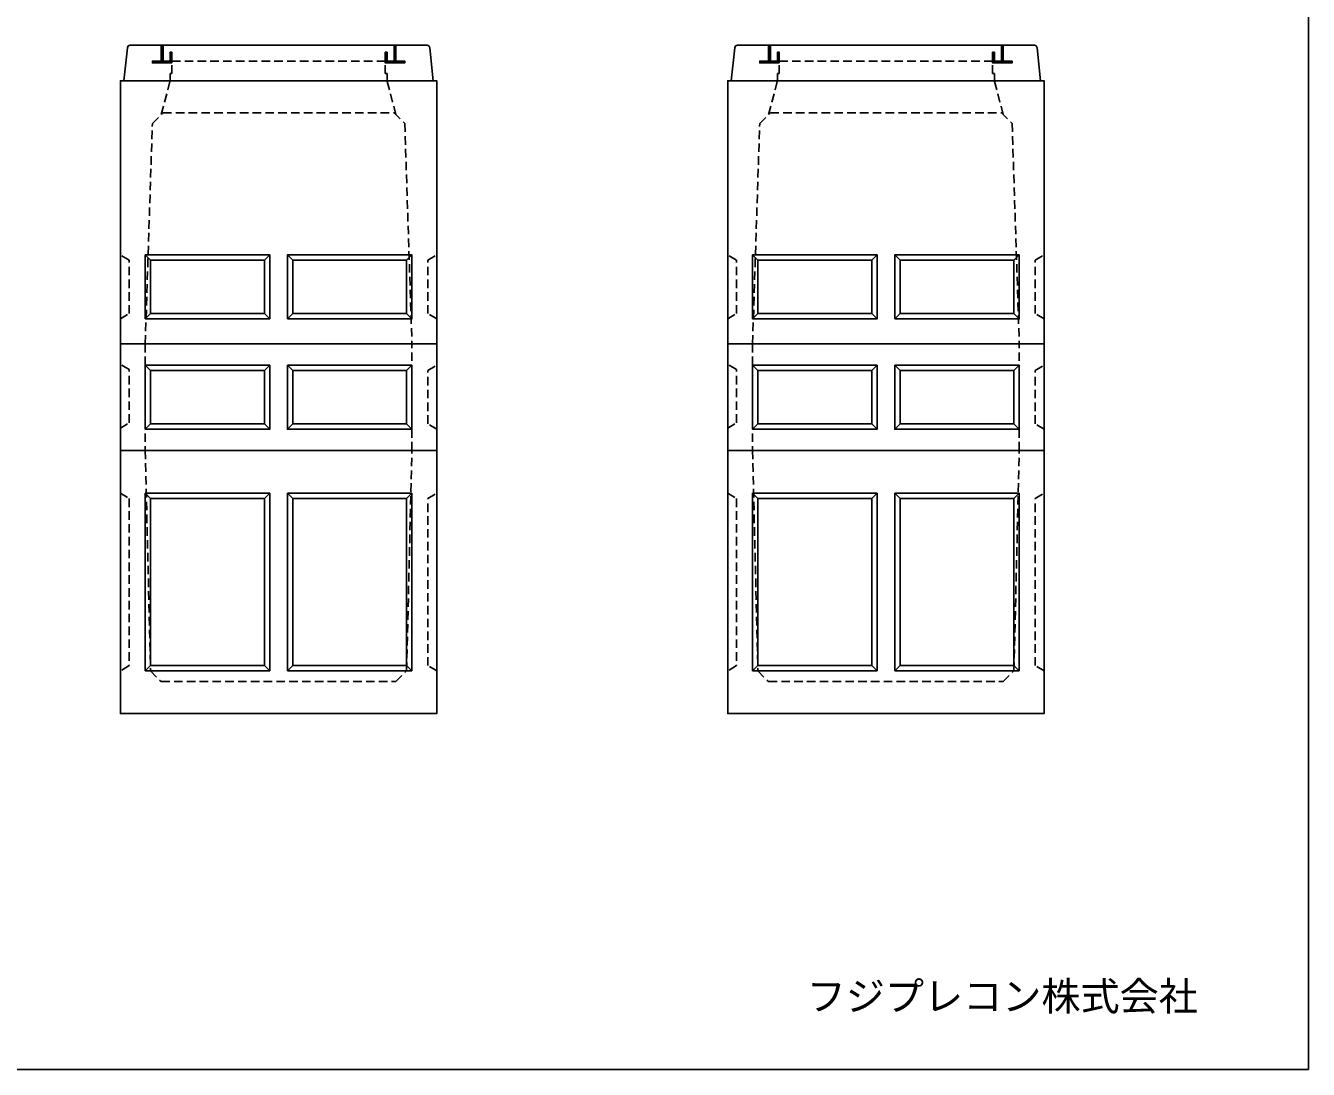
# Model space of a CAD drawing. Units: millimetres, scale not verified. Extents: x -3704 to 3796, y -2790 to 2696.
# Drawn here: x 189 to 3796, y -2790 to 145 of the extents above; entities that cross this region are included whole.
import ezdxf
from ezdxf.enums import TextEntityAlignment as Align

# ---------------------------------------------------------------- set-up
doc = ezdxf.new("R2010")
doc.units = ezdxf.units.MM
doc.header["$LTSCALE"] = 20
doc.linetypes.add('DASHED1', pattern=[1.8, 1.2, -0.6])
doc.layers.add('0-0_レイヤ_1', color=7, linetype='Continuous')
doc.styles.add('ＭＳ ゴシック', font='')
doc.styles.get('ＭＳ ゴシック').set_extended_font_data('MS Gothic')

msp = doc.modelspace()

# ---------------------------------------------------------------- linework, layer by layer
at = {"layer": '0-0_レイヤ_1'}
for p, q in [((3795.88, 2646.47), (3795.88, -2568.82)), ((464.88, -10), (474.88, 82.5)), ((1317.38, 90), (482.38, 90)), ((569.88, 88), (574.88, 88)), ((569.88, 86), (574.88, 86)), ((569.88, 84), (574.88, 84)), ((569.88, 82), (574.88, 82)), ((569.88, 80), (574.88, 80)), ((569.88, 78), (574.88, 78)), ((569.88, 76), (574.88, 76)), ((569.88, 74), (574.88, 74)), ((1224.88, 88), (1229.88, 88)), ((1224.88, 86), (1229.88, 86)), ((1224.88, 84), (1229.88, 84)), ((1224.88, 82), (1229.88, 82)), ((1224.88, 80), (1229.88, 80)), ((1224.88, 78), (1229.88, 78)), ((1224.88, 76), (1229.88, 76)), ((1224.88, 74), (1229.88, 74)), ((1334.88, -10), (1324.88, 82.5)), ((2172.88, -10), (2182.88, 82.5)), ((3025.38, 90), (2190.38, 90)), ((2277.88, 88), (2282.88, 88)), ((2277.88, 86), (2282.88, 86)), ((2277.88, 84), (2282.88, 84)), ((2277.88, 82), (2282.88, 82)), ((2277.88, 80), (2282.88, 80)), ((2277.88, 78), (2282.88, 78)), ((2277.88, 76), (2282.88, 76)), ((2277.88, 74), (2282.88, 74)), ((2932.88, 88), (2937.88, 88)), ((2932.88, 86), (2937.88, 86)), ((2932.88, 84), (2937.88, 84)), ((2932.88, 82), (2937.88, 82)), ((2932.88, 80), (2937.88, 80)), ((2932.88, 78), (2937.88, 78)), ((2932.88, 76), (2937.88, 76)), ((2932.88, 74), (2937.88, 74)), ((3042.88, -10), (3032.88, 82.5)), ((544.88, 44), (594.88, 44)), ((544.88, 42), (594.88, 42)), ((544.88, 40), (594.88, 40)), ((569.88, 72), (574.88, 72)), ((569.88, 70), (574.88, 70)), ((569.88, 68), (574.88, 68)), ((569.88, 66), (574.88, 66)), ((569.88, 64), (574.88, 64)), ((569.88, 62), (574.88, 62)), ((569.88, 60), (574.88, 60)), ((569.88, 58), (574.88, 58)), ((569.88, 56), (574.88, 56)), ((569.88, 54), (574.88, 54)), ((569.88, 52), (574.88, 52)), ((569.88, 50), (574.88, 50)), ((569.88, 48), (574.88, 48)), ((569.88, 46), (574.88, 46)), ((594.88, 70), (599.88, 70)), ((594.88, 68), (599.88, 68)), ((594.88, 66), (599.88, 66)), ((594.88, 64), (599.88, 64)), ((594.88, 62), (599.88, 62)), ((594.88, 60), (599.88, 60)), ((594.88, 58), (599.88, 58)), ((594.88, 56), (599.88, 56)), ((594.88, 54), (599.88, 54)), ((594.88, 52), (599.88, 52)), ((594.88, 50), (599.88, 50)), ((594.88, 48), (599.88, 48)), ((594.88, 46), (599.88, 46)), ((594.88, 44), (599.88, 44)), ((594.88, 42), (599.88, 42)), ((594.88, 40), (599.88, 40)), ((1199.88, 70), (1204.88, 70)), ((1199.88, 68), (1204.88, 68)), ((1199.88, 66), (1204.88, 66)), ((1199.88, 64), (1204.88, 64)), ((1199.88, 62), (1204.88, 62)), ((1199.88, 60), (1204.88, 60)), ((1199.88, 58), (1204.88, 58)), ((1199.88, 56), (1204.88, 56)), ((1199.88, 54), (1204.88, 54)), ((1199.88, 52), (1204.88, 52)), ((1199.88, 50), (1204.88, 50)), ((1199.88, 48), (1204.88, 48)), ((1199.88, 46), (1204.88, 46)), ((1199.88, 44), (1254.88, 44)), ((1199.88, 42), (1254.88, 42)), ((1224.88, 72), (1229.88, 72)), ((1224.88, 70), (1229.88, 70)), ((1224.88, 68), (1229.88, 68)), ((1224.88, 66), (1229.88, 66)), ((1224.88, 64), (1229.88, 64)), ((1224.88, 62), (1229.88, 62)), ((1224.88, 60), (1229.88, 60)), ((1224.88, 58), (1229.88, 58)), ((1224.88, 56), (1229.88, 56)), ((1224.88, 54), (1229.88, 54)), ((1224.88, 52), (1229.88, 52)), ((1224.88, 50), (1229.88, 50)), ((1224.88, 48), (1229.88, 48)), ((1224.88, 46), (1229.88, 46)), ((2252.88, 44), (2302.88, 44)), ((2252.88, 42), (2302.88, 42)), ((2252.88, 40), (2302.88, 40)), ((2277.88, 72), (2282.88, 72)), ((2277.88, 70), (2282.88, 70)), ((2277.88, 68), (2282.88, 68)), ((2277.88, 66), (2282.88, 66)), ((2277.88, 64), (2282.88, 64)), ((2277.88, 62), (2282.88, 62)), ((2277.88, 60), (2282.88, 60)), ((2277.88, 58), (2282.88, 58)), ((2277.88, 56), (2282.88, 56)), ((2277.88, 54), (2282.88, 54)), ((2277.88, 52), (2282.88, 52)), ((2277.88, 50), (2282.88, 50)), ((2277.88, 48), (2282.88, 48)), ((2277.88, 46), (2282.88, 46)), ((2302.88, 70), (2307.88, 70)), ((2302.88, 68), (2307.88, 68)), ((2302.88, 66), (2307.88, 66)), ((2302.88, 64), (2307.88, 64)), ((2302.88, 62), (2307.88, 62)), ((2302.88, 60), (2307.88, 60)), ((2302.88, 58), (2307.88, 58)), ((2302.88, 56), (2307.88, 56)), ((2302.88, 54), (2307.88, 54)), ((2302.88, 52), (2307.88, 52)), ((2302.88, 50), (2307.88, 50)), ((2302.88, 48), (2307.88, 48)), ((2302.88, 46), (2307.88, 46)), ((2302.88, 44), (2307.88, 44)), ((2302.88, 42), (2307.88, 42)), ((2302.88, 40), (2307.88, 40)), ((2907.88, 70), (2912.88, 70)), ((2907.88, 68), (2912.88, 68)), ((2907.88, 66), (2912.88, 66)), ((2907.88, 64), (2912.88, 64)), ((2907.88, 62), (2912.88, 62)), ((2907.88, 60), (2912.88, 60)), ((2907.88, 58), (2912.88, 58)), ((2907.88, 56), (2912.88, 56)), ((2907.88, 54), (2912.88, 54)), ((2907.88, 52), (2912.88, 52)), ((2907.88, 50), (2912.88, 50)), ((2907.88, 48), (2912.88, 48)), ((2907.88, 46), (2912.88, 46)), ((2907.88, 44), (2962.88, 44)), ((2907.88, 42), (2962.88, 42)), ((2932.88, 72), (2937.88, 72)), ((2932.88, 70), (2937.88, 70)), ((2932.88, 68), (2937.88, 68)), ((2932.88, 66), (2937.88, 66)), ((2932.88, 64), (2937.88, 64)), ((2932.88, 62), (2937.88, 62)), ((2932.88, 60), (2937.88, 60)), ((2932.88, 58), (2937.88, 58)), ((2932.88, 56), (2937.88, 56)), ((2932.88, 54), (2937.88, 54)), ((2932.88, 52), (2937.88, 52)), ((2932.88, 50), (2937.88, 50)), ((2932.88, 48), (2937.88, 48)), ((2932.88, 46), (2937.88, 46)), ((539.88, -515), (524.88, -500)), ((859.88, -515), (874.88, -500)), ((939.88, -515), (924.88, -500)), ((1274.88, -500), (1259.88, -515)), ((2247.88, -515), (2232.88, -500)), ((2567.88, -515), (2582.88, -500)), ((2647.88, -515), (2632.88, -500)), ((2982.88, -500), (2967.88, -515)), ((874.88, -680), (859.88, -665)), ((1274.88, -680), (1259.88, -665)), ((2582.88, -680), (2567.88, -665)), ((2982.88, -680), (2967.88, -665)), ((454.88, -1050), (454.88, -750)), ((454.88, -750), (1344.88, -750)), ((454.88, -750), (1344.88, -750)), ((2162.88, -1050), (2162.88, -750)), ((2162.88, -750), (3052.88, -750)), ((2162.88, -750), (3052.88, -750)), ((859.88, -825), (874.88, -810)), ((1274.88, -810), (1259.88, -825)), ((2567.88, -825), (2582.88, -810)), ((2982.88, -810), (2967.88, -825)), ((524.88, -990), (539.88, -975)), ((874.88, -990), (859.88, -975)), ((924.88, -990), (939.88, -975)), ((1274.88, -990), (1259.88, -975)), ((2232.88, -990), (2247.88, -975)), ((2582.88, -990), (2567.88, -975)), ((2632.88, -990), (2647.88, -975)), ((2982.88, -990), (2967.88, -975)), ((454.88, -1050), (1344.88, -1050)), ((454.88, -1780), (454.88, -1050)), ((1344.88, -1050), (1344.88, -1780)), ((2162.88, -1050), (3052.88, -1050)), ((2162.88, -1780), (2162.88, -1050)), ((3052.88, -1050), (3052.88, -1780)), ((524.88, -1170), (539.88, -1185)), ((874.88, -1170), (524.88, -1170)), ((524.88, -1170), (524.88, -1670)), ((539.88, -1185), (859.88, -1185)), ((859.88, -1185), (874.88, -1170)), ((859.88, -1185), (859.88, -1655)), ((874.88, -1670), (874.88, -1170)), ((939.88, -1185), (924.88, -1170)), ((924.88, -1170), (1274.88, -1170)), ((924.88, -1670), (924.88, -1170)), ((939.88, -1185), (1259.88, -1185)), ((939.88, -1655), (939.88, -1185)), ((1259.88, -1185), (1274.88, -1170)), ((1259.88, -1185), (1259.88, -1655)), ((1274.88, -1170), (1274.88, -1670)), ((2232.88, -1170), (2247.88, -1185)), ((2582.88, -1170), (2232.88, -1170)), ((2232.88, -1170), (2232.88, -1670)), ((2247.88, -1185), (2567.88, -1185)), ((2567.88, -1185), (2582.88, -1170)), ((2567.88, -1185), (2567.88, -1655)), ((2582.88, -1670), (2582.88, -1170)), ((2647.88, -1185), (2632.88, -1170)), ((2632.88, -1170), (2982.88, -1170)), ((2632.88, -1670), (2632.88, -1170)), ((2647.88, -1185), (2967.88, -1185)), ((2647.88, -1655), (2647.88, -1185)), ((2967.88, -1185), (2982.88, -1170)), ((2967.88, -1185), (2967.88, -1655)), ((2982.88, -1170), (2982.88, -1670)), ((859.88, -1655), (539.88, -1655)), ((874.88, -1670), (859.88, -1655)), ((924.88, -1670), (939.88, -1655)), ((2567.88, -1655), (2247.88, -1655)), ((2582.88, -1670), (2567.88, -1655)), ((2632.88, -1670), (2647.88, -1655)), ((524.88, -1670), (874.88, -1670)), ((1274.88, -1670), (924.88, -1670)), ((2232.88, -1670), (2582.88, -1670)), ((2982.88, -1670), (2632.88, -1670)), ((3795.88, -2740.32), (3795.88, -2568.82))]:
    msp.add_line(p, q, dxfattribs=at)
at = {"layer": '0-0_レイヤ_1', "linetype": 'DASHED1'}
for p, q in [((599.88, 45), (1199.88, 45)), ((2307.88, 45), (2907.88, 45)), ((569.88, -105), (594.88, -10)), ((1229.88, -105), (1204.88, -10)), ((2277.88, -105), (2302.88, -10)), ((2937.88, -105), (2912.88, -10)), ((524.88, -750), (524.88, -1050)), ((1274.88, -1050), (1274.88, -750)), ((2232.88, -750), (2232.88, -1050)), ((2982.88, -1050), (2982.88, -750)), ((524.88, -1050), (539.88, -1670)), ((1259.88, -1670), (1274.88, -1050)), ((2232.88, -1050), (2247.88, -1670)), ((2967.88, -1670), (2982.88, -1050)), ((454.88, -1170), (479.88, -1185)), ((479.88, -1185), (479.88, -1655)), ((1319.88, -1185), (1344.88, -1170)), ((1319.88, -1655), (1319.88, -1185)), ((2162.88, -1170), (2187.88, -1185)), ((2187.88, -1185), (2187.88, -1655)), ((3027.88, -1185), (3052.88, -1170)), ((3027.88, -1655), (3027.88, -1185)), ((479.88, -1655), (454.88, -1670)), ((1344.88, -1670), (1319.88, -1655)), ((2187.88, -1655), (2162.88, -1670)), ((3052.88, -1670), (3027.88, -1655)), ((539.88, -1670), (569.88, -1700)), ((1229.88, -1700), (1259.88, -1670)), ((2247.88, -1670), (2277.88, -1700)), ((2937.88, -1700), (2967.88, -1670)), ((569.88, -1700), (1229.88, -1700)), ((2277.88, -1700), (2937.88, -1700))]:
    msp.add_line(p, q, dxfattribs=at)
at = {"layer": '0-0_レイヤ_1'}
for points in [[(474.88, 82.5), (476.89, 87.82), (482.38, 90)], [(574.88, 45), (574.88, 90), (569.88, 90), (569.88, 45)], [(1324.88, 82.5), (1322.43, 88.15), (1317.38, 90)], [(2182.88, 82.5), (2184.89, 87.82), (2190.38, 90)], [(2282.88, 45), (2282.88, 90), (2277.88, 90), (2277.88, 45)], [(3032.88, 82.5), (3030.43, 88.15), (3025.38, 90)], [(594.88, 45), (544.88, 45), (544.88, 40), (594.88, 40)], [(2302.88, 45), (2252.88, 45), (2252.88, 40), (2302.88, 40)], [(524.88, -680), (539.88, -665), (539.88, -515), (859.88, -515), (859.88, -665), (539.88, -665)], [(924.88, -680), (939.88, -665), (939.88, -515), (1259.88, -515), (1259.88, -665), (939.88, -665)], [(2232.88, -680), (2247.88, -665), (2247.88, -515), (2567.88, -515), (2567.88, -665), (2247.88, -665)], [(2632.88, -680), (2647.88, -665), (2647.88, -515), (2967.88, -515), (2967.88, -665), (2647.88, -665)], [(1344.88, -750), (1344.88, -1050), (454.88, -1050)], [(454.88, -750), (1344.88, -750), (454.88, -750), (1344.88, -750)], [(3052.88, -750), (3052.88, -1050), (2162.88, -1050)], [(2162.88, -750), (3052.88, -750), (2162.88, -750), (3052.88, -750)], [(524.88, -810), (539.88, -825), (859.88, -825), (859.88, -975), (539.88, -975), (539.88, -825)], [(924.88, -810), (939.88, -825), (1259.88, -825), (1259.88, -975), (939.88, -975), (939.88, -825)], [(2232.88, -810), (2247.88, -825), (2567.88, -825), (2567.88, -975), (2247.88, -975), (2247.88, -825)], [(2632.88, -810), (2647.88, -825), (2967.88, -825), (2967.88, -975), (2647.88, -975), (2647.88, -825)], [(524.88, -1670), (539.88, -1655), (539.88, -1185)], [(2232.88, -1670), (2247.88, -1655), (2247.88, -1185)], [(1274.88, -1670), (1259.88, -1655), (939.88, -1655)], [(2982.88, -1670), (2967.88, -1655), (2647.88, -1655)], [(454.88, -1780), (454.88, -1790), (1344.88, -1790), (1344.88, -1780)], [(2162.88, -1780), (2162.88, -1790), (3052.88, -1790), (3052.88, -1780)], [(-3532.94, -2790.32), (3545.88, -2790.32), (3795.88, -2790.32), (3795.88, -2740.32)]]:
    msp.add_lwpolyline(points, dxfattribs=at)
at = {"layer": '0-0_レイヤ_1', "linetype": 'DASHED1'}
for points in [[(594.88, -10), (594.88, 10), (599.88, 10), (599.88, 70), (594.88, 70), (594.88, 45), (574.88, 45), (574.88, 90), (569.88, 90), (569.88, 45), (544.88, 45), (544.88, 40), (599.88, 40)], [(1204.88, -10), (1204.88, 10), (1199.88, 10), (1199.88, 70), (1204.88, 70), (1204.88, 45), (1224.88, 45), (1224.88, 90), (1229.88, 90), (1229.88, 45), (1254.88, 45), (1254.88, 40), (1199.88, 40)], [(2302.88, -10), (2302.88, 10), (2307.88, 10), (2307.88, 70), (2302.88, 70), (2302.88, 45), (2282.88, 45), (2282.88, 90), (2277.88, 90), (2277.88, 45), (2252.88, 45), (2252.88, 40), (2307.88, 40)], [(2912.88, -10), (2912.88, 10), (2907.88, 10), (2907.88, 70), (2912.88, 70), (2912.88, 45), (2932.88, 45), (2932.88, 90), (2937.88, 90), (2937.88, 45), (2962.88, 45), (2962.88, 40), (2907.88, 40)], [(524.88, -750), (544.88, -130), (574.88, -100), (1224.88, -100), (1254.88, -130), (1274.88, -750)], [(2232.88, -750), (2252.88, -130), (2282.88, -100), (2932.88, -100), (2962.88, -130), (2982.88, -750)], [(454.88, -680), (479.88, -665), (479.88, -515), (454.88, -500)], [(1344.88, -680), (1319.88, -665), (1319.88, -515), (1344.88, -500)], [(2162.88, -680), (2187.88, -665), (2187.88, -515), (2162.88, -500)], [(3052.88, -680), (3027.88, -665), (3027.88, -515), (3052.88, -500)], [(454.88, -986.87), (479.88, -971.87), (479.88, -821.87), (454.88, -806.87)], [(1344.88, -990), (1319.88, -975), (1319.88, -825), (1344.88, -810)], [(2162.88, -986.87), (2187.88, -971.87), (2187.88, -821.87), (2162.88, -806.87)], [(3052.88, -990), (3027.88, -975), (3027.88, -825), (3052.88, -810)]]:
    msp.add_lwpolyline(points, dxfattribs=at)
at = {"layer": '0-0_レイヤ_1'}
for points in [[(1224.88, 45), (1229.88, 45), (1229.88, 90), (1224.88, 90)], [(2932.88, 45), (2937.88, 45), (2937.88, 90), (2932.88, 90)], [(599.88, 40), (599.88, 70), (594.88, 70), (594.88, 40)], [(1199.88, 45), (1204.88, 45), (1204.88, 70), (1199.88, 70)], [(1199.88, 45), (1254.88, 45), (1254.88, 40), (1199.88, 40)], [(2307.88, 40), (2307.88, 70), (2302.88, 70), (2302.88, 40)], [(2907.88, 45), (2912.88, 45), (2912.88, 70), (2907.88, 70)], [(2907.88, 45), (2962.88, 45), (2962.88, 40), (2907.88, 40)], [(454.88, -750), (454.88, -10), (1344.88, -10), (1344.88, -750)], [(2162.88, -750), (2162.88, -10), (3052.88, -10), (3052.88, -750)], [(524.88, -680), (524.88, -500), (874.88, -500), (874.88, -680)], [(924.88, -680), (924.88, -500), (1274.88, -500), (1274.88, -680)], [(2232.88, -680), (2232.88, -500), (2582.88, -500), (2582.88, -680)], [(2632.88, -680), (2632.88, -500), (2982.88, -500), (2982.88, -680)], [(524.88, -810), (874.88, -810), (874.88, -990), (524.88, -990)], [(924.88, -810), (1274.88, -810), (1274.88, -990), (924.88, -990)], [(2232.88, -810), (2582.88, -810), (2582.88, -990), (2232.88, -990)], [(2632.88, -810), (2982.88, -810), (2982.88, -990), (2632.88, -990)]]:
    msp.add_lwpolyline(points, close=True, dxfattribs=at)

# ---------------------------------------------------------------- texts
at = {"layer": '0-0_レイヤ_1', "style": 'ＭＳ ゴシック'}
msp.add_text('フジプレコン株式会社', height=80.65, dxfattribs=at).set_placement((2385.06, -2649.21), align=Align.BOTTOM_LEFT)

doc.saveas('drawing.dxf')
